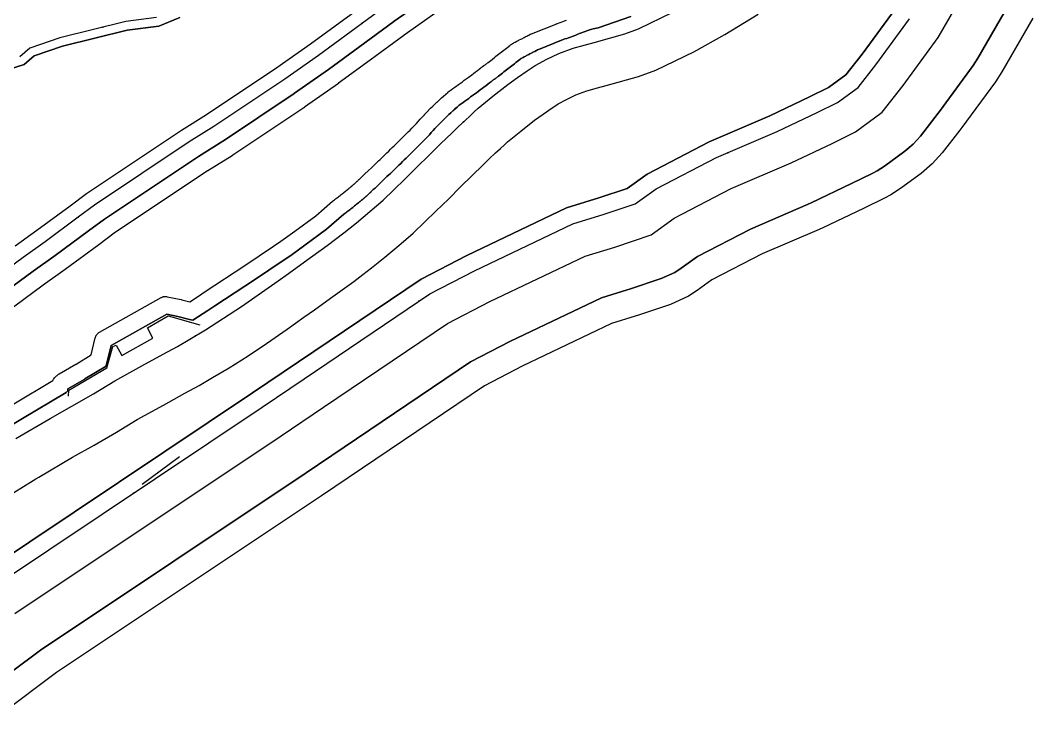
# Model space of a CAD drawing. Header units: inches. Extents: x 87989 to 118156, y 435697 to 451526.
# Drawn here: x 95718.6 to 96013, y 442011.4 to 442213.4 of the extents above; entities that cross this region are included whole.
import ezdxf

# ---------------------------------------------------------------- set-up
doc = ezdxf.new("R2010")
doc.units = ezdxf.units.IN
doc.header["$MEASUREMENT"] = 0
for name, color, linetype, true_color in [('As_waterkering_BWK', 7, 'Continuous', 0x7b8981), ('Beschermingszone_BWK', 7, 'Continuous', 0xcf890d), ('Grens_bebouwingsvrije_zone_BWK', 7, 'Continuous', 0x6789ae), ('Kernzone_BWK', 7, 'Continuous', 0xcb89af), ('Kunstwerken_BWK', 7, 'Continuous', 0xc78952), ('Referentiepunten_BWK', 7, 'Continuous', 0x178980)]:
    doc.layers.add(name, color=color, linetype=linetype, true_color=true_color)

msp = doc.modelspace()

# ---------------------------------------------------------------- linework, layer by layer
at = {"layer": 'As_waterkering_BWK'}
for points in [[(95824.3501, 442217.0972), (95805.3135, 442203.1318), (95795.5084, 442196.2215), (95774.8941, 442182.4378), (95767.6805, 442177.9661), (95740.1922, 442159.6), (95735.4557, 442156.0877), (95725.7988, 442148.947), (95719.4273, 442144.3867), (95702.361, 442131.8945)], [(95717.3502, 442091.6797), (95727.3095, 442097.5423), (95733.6209, 442101.0823), (95739.923, 442104.7374), (95746.126, 442108.4881), (95753.9653, 442112.8197), (95760.1785, 442116.2859), (95764.3194, 442118.5118), (95767.936, 442120.6172), (95772.5077, 442123.3502), (95777.7447, 442126.668), (95782.9001, 442130.1043), (95788.7778, 442134.1965), (95793.5533, 442137.5656), (95796.6097, 442139.7376), (95801.2574, 442143.0534), (95807.8726, 442147.8344), (95810.3177, 442149.6831), (95812.7337, 442151.5564), (95814.565, 442153.0065), (95816.3871, 442154.4769), (95820.2635, 442157.7202), (95824.0893, 442161.0517), (95827.2642, 442164.0754), (95830.4019, 442167.1029), (95833.9592, 442170.6), (95837.4911, 442174.1119), (95840.8132, 442177.4041), (95844.1656, 442180.6568), (95846.0535, 442182.455), (95847.9535, 442184.2453), (95849.3869, 442185.583), (95850.5777, 442186.686), (95851.7492, 442187.7636), (95855.9792, 442191.2821), (95860.3391, 442194.6591), (95863.1605, 442196.6993), (95866.0403, 442198.6753), (95867.2026, 442199.4439), (95868.344, 442200.1811), (95871.716, 442202.0482), (95875.2078, 442203.6621), (95879.3694, 442205.1986), (95882.9584, 442206.185), (95885.466, 442206.8869), (95894.4268, 442209.4142), (95898.3437, 442210.8135), (95908.4053, 442215.7029)], [(95711.2684, 442048.9612), (95788.9238, 442100.8196), (95801.1742, 442109.0862), (95837.7395, 442133.7603), (95850.7041, 442140.5072), (95879.2792, 442154.1333), (95888.4073, 442156.9114), (95897.4032, 442159.9541), (95903.4886, 442164.3198), (95921.0834, 442173.4479), (95938.6782, 442180.9886), (95950.3199, 442186.5448), (95956.2731, 442189.4552), (95962.2262, 442193.8209), (95967.3856, 442200.4355), (95977.1752, 442213.797)], [(95758.2463, 442214.1155), (95749.2586, 442212.9432), (95730.1404, 442208.2639), (95721.3557, 442205.1962), (95718.4673, 442202.7017)]]:
    msp.add_lwpolyline(points, dxfattribs=at)
at = {"layer": 'Beschermingszone_BWK'}
for points in [[(95707.9064, 442017.825), (95724.5169, 442030.1515), (95801.743, 442081.7234), (95849.519, 442113.9624), (95860.9659, 442119.9194), (95887.6239, 442132.6314), (95895.104, 442134.9079), (95895.7766, 442135.124), (95905.021, 442138.2539), (95908.9032, 442140.0356), (95910.81, 442141.2658), (95915.5501, 442144.6662), (95930.9227, 442152.6415), (95947.7384, 442159.8482), (95948.585, 442160.2315), (95960.3242, 442165.8349), (95966.3749, 442168.7924), (95967.7731, 442169.5367), (95969.8744, 442170.9079), (95975.8276, 442175.2736), (95978.2466, 442177.3179), (95980.3618, 442179.6751), (95985.5212, 442186.2897), (95985.9388, 442186.8421), (95995.7284, 442200.2036), (95997.1031, 442202.3131), (96006.0989, 442217.9235)], [(95896.1875, 442214.4063), (95886.6406, 442211.1641), (95885.1836, 442210.8164), (95884.1621, 442210.5703), (95883.9316, 442210.4805), (95883.4004, 442210.2734), (95882.8691, 442210.0664), (95882.3379, 442209.8633), (95881.8066, 442209.6602), (95881.2734, 442209.4609), (95880.7402, 442209.2617), (95880.207, 442209.0625), (95879.6738, 442208.8633), (95879.1387, 442208.6719), (95878.6035, 442208.4766), (95878.0684, 442208.2852), (95877.5313, 442208.0938), (95876.9941, 442207.9023), (95876.457, 442207.7148), (95869.1543, 442204.7891), (95869.0488, 442204.7344), (95868.7656, 442204.5938), (95868.4844, 442204.4492), (95868.2012, 442204.3047), (95867.9199, 442204.1602), (95867.6855, 442204.0391), (95867.4492, 442203.9219), (95867.2168, 442203.8008), (95866.9824, 442203.6797), (95866.748, 442203.5586), (95866.5137, 442203.4336), (95866.2813, 442203.3125), (95866.0488, 442203.1875), (95865.8145, 442203.0664), (95865.582, 442202.9414), (95865.3496, 442202.8164), (95865.1172, 442202.6914), (95864.8848, 442202.5664), (95864.6523, 442202.4414), (95864.4219, 442202.3164), (95864.1895, 442202.1914), (95864.0293, 442202.0586), (95863.8691, 442201.9414), (95863.4844, 442201.6367), (95863.0996, 442201.332), (95862.7129, 442201.0273), (95862.3262, 442200.7266), (95861.9395, 442200.4219), (95861.5527, 442200.1172), (95861.166, 442199.8164), (95860.7773, 442199.5156), (95860.3906, 442199.2148), (95860.0039, 442198.9141), (95859.6152, 442198.6133), (95859.2266, 442198.3125), (95858.8379, 442198.0117), (95858.4473, 442197.7148), (95858.0586, 442197.4141), (95857.668, 442197.1172), (95857.5449, 442197.0195), (95857.4219, 442196.9258), (95857.2988, 442196.832), (95857.1738, 442196.7383), (95857.0508, 442196.6445), (95856.9277, 442196.5508), (95856.8047, 442196.457), (95856.6797, 442196.3633), (95856.5566, 442196.2656), (95856.4336, 442196.1719), (95856.3086, 442196.0781), (95856.1855, 442195.9844), (95856.0605, 442195.8906), (95855.9375, 442195.7969), (95855.8145, 442195.7031), (95855.6895, 442195.6094), (95855.6328, 442195.5664), (95855.5762, 442195.5234), (95855.5176, 442195.4805), (95855.4414, 442195.4219), (95855.3652, 442195.3633), (95855.2891, 442195.3047), (95855.2129, 442195.2461), (95855.1563, 442195.2031), (95855.0977, 442195.1602), (95854.5313, 442194.7344), (95853.9844, 442194.3203), (95853.4355, 442193.9102), (95852.8867, 442193.5), (95852.3359, 442193.0898), (95851.7852, 442192.6797), (95851.2344, 442192.2695), (95850.6836, 442191.8633), (95850.1328, 442191.457), (95849.5781, 442191.0508), (95849.0254, 442190.6445), (95848.4707, 442190.2383), (95847.918, 442189.8359), (95847.3613, 442189.4336), (95846.8066, 442189.0313), (95846.25, 442188.6289), (95845.6309, 442188.1016), (95845.0215, 442187.5625), (95844.4141, 442187.0234), (95843.8145, 442186.4688), (95843.2168, 442185.918), (95842.6289, 442185.3555), (95842.043, 442184.7891), (95841.4648, 442184.2148), (95840.8887, 442183.6406), (95840.3242, 442183.0547), (95839.7598, 442182.4688), (95839.2051, 442181.8711), (95838.6523, 442181.2734), (95838.1113, 442180.6641), (95837.5684, 442180.0586), (95837.0391, 442179.4414), (95836.5234, 442178.9219), (95836.0059, 442178.4023), (95835.4863, 442177.8867), (95834.9688, 442177.3672), (95834.4492, 442176.8516), (95833.9297, 442176.3398), (95833.4082, 442175.8203), (95832.8867, 442175.3086), (95832.3652, 442174.793), (95831.8438, 442174.2813), (95831.3203, 442173.7656), (95830.7988, 442173.2539), (95830.2754, 442172.7422), (95829.75, 442172.2305), (95829.2266, 442171.7188), (95828.6992, 442171.2109), (95828.207, 442170.7305), (95827.7148, 442170.2539), (95827.2207, 442169.7773), (95826.7266, 442169.3008), (95826.2324, 442168.8242), (95825.7363, 442168.3477), (95825.2422, 442167.8711), (95824.7461, 442167.3984), (95824.252, 442166.9219), (95823.7539, 442166.4453), (95823.2578, 442165.9727), (95822.7617, 442165.5), (95822.2637, 442165.0273), (95821.7656, 442164.5547), (95821.2676, 442164.082), (95820.7676, 442163.6094), (95820.6816, 442163.5273), (95820.5957, 442163.4453), (95820.5078, 442163.3633), (95820.4219, 442163.2812), (95820.3359, 442163.1992), (95820.248, 442163.1172), (95820.1602, 442163.0352), (95820.0742, 442162.9531), (95819.9883, 442162.8711), (95819.9004, 442162.7891), (95819.8145, 442162.7109), (95819.7266, 442162.6289), (95819.6406, 442162.5469), (95819.5547, 442162.4648), (95819.4668, 442162.3828), (95819.3809, 442162.3008), (95819.3125, 442162.2422), (95819.2441, 442162.1875), (95819.1777, 442162.1289), (95819.1113, 442162.0703), (95819.0449, 442162.0156), (95818.9766, 442161.957), (95818.9102, 442161.8984), (95818.8438, 442161.8438), (95818.7754, 442161.7852), (95818.709, 442161.7266), (95818.6426, 442161.6719), (95818.5762, 442161.6133), (95818.5098, 442161.5547), (95818.4434, 442161.4961), (95818.377, 442161.4375), (95818.3105, 442161.3789), (95818.2441, 442161.3242), (95818.1777, 442161.2695), (95818.1113, 442161.2148), (95818.0449, 442161.1562), (95817.9785, 442161.1016), (95817.9102, 442161.0469), (95817.8457, 442160.9922), (95817.7773, 442160.9375), (95817.7109, 442160.8828), (95817.6445, 442160.8242), (95817.5781, 442160.7695), (95817.5117, 442160.7148), (95817.4434, 442160.6602), (95817.377, 442160.6055), (95817.3105, 442160.5508), (95817.2422, 442160.4961), (95816.9648, 442160.2695), (95816.6855, 442160.0391), (95816.4063, 442159.8164), (95816.125, 442159.5898), (95815.8438, 442159.3633), (95815.5625, 442159.1406), (95815.2793, 442158.918), (95814.9961, 442158.6953), (95814.7129, 442158.4766), (95814.4297, 442158.2539), (95814.1445, 442158.0352), (95813.8574, 442157.8164), (95813.5723, 442157.5977), (95813.2852, 442157.3828), (95812.998, 442157.1641), (95812.7109, 442156.9492), (95807.6602, 442152.5586), (95801.3516, 442147.957), (95797.2695, 442144.9805), (95795.0293, 442143.4648), (95786.6992, 442137.8203), (95775.1406, 442130.2891), (95773.1406, 442128.9727), (95768.7656, 442126.0938), (95767.7813, 442126.3516), (95764.3789, 442127.2305), (95761.1973, 442127.875), (95745.0352, 442118.7813), (95743.5996, 442112.8008), (95743.5391, 442112.7656), (95737.4141, 442109.0625), (95737.3359, 442109.0156), (95732.3887, 442106.1484), (95732.3887, 442105.5273), (95732.0723, 442105.2109), (95731.9922, 442105.1328), (95719.293, 442097.5273), (95704.6738, 442088.793)], [(96013.0304, 442213.9291), (96004.0345, 442198.3187), (96002.1816, 442195.4754), (95992.392, 442182.1139), (95991.8292, 442181.3695), (95986.6698, 442174.7549), (95983.8189, 442171.5777), (95980.5585, 442168.8223), (95974.6054, 442164.4567), (95971.7731, 442162.6085), (95969.8886, 442161.6053), (95963.804, 442158.6314), (95952.0309, 442153.0116), (95950.8897, 442152.4951), (95934.3451, 442145.4045), (95919.7454, 442137.8302), (95915.4733, 442134.7655), (95912.9032, 442133.1074), (95907.6707, 442130.706), (95898.3398, 442127.5457), (95897.4333, 442127.2545), (95890.5264, 442125.1524), (95864.5352, 442112.7585), (95853.6162, 442107.0762), (95806.2018, 442075.0813), (95729.1251, 442023.609), (95712.6269, 442011.3664)], [(95716.7246, 442101.8164), (95728.0352, 442108.5898), (95728.123, 442108.75), (95728.1465, 442108.7891), (95728.2324, 442108.9297), (95728.334, 442109.0703), (95728.5723, 442109.375), (95728.6641, 442109.4883), (95728.7754, 442109.6094), (95728.8379, 442109.668), (95729.1133, 442109.9258), (95729.1719, 442109.9766), (95729.2988, 442110.082), (95729.4219, 442110.1719), (95729.7402, 442110.3867), (95729.8809, 442110.4727), (95734.8066, 442113.332), (95734.8457, 442113.3516), (95739.2266, 442116.0039), (95740.4297, 442121.0078), (95740.4453, 442121.0703), (95740.4922, 442121.2266), (95740.5508, 442121.3789), (95740.6172, 442121.5273), (95740.6953, 442121.6719), (95740.7813, 442121.8125), (95740.877, 442121.9453), (95740.9805, 442122.0703), (95741.0918, 442122.1914), (95741.2109, 442122.3047), (95741.3379, 442122.4063), (95741.4707, 442122.5039), (95741.6211, 442122.5938), (95759.5566, 442132.6914), (95759.6777, 442132.7539), (95759.8262, 442132.8203), (95759.9785, 442132.8789), (95760.1367, 442132.9258), (95760.2949, 442132.9648), (95760.457, 442132.9883), (95760.6191, 442133.0039), (95760.7832, 442133.0117), (95760.9473, 442133.0039), (95761.1094, 442132.9883), (95761.2754, 442132.9609), (95765.4395, 442132.1172), (95765.5664, 442132.0859), (95767.8691, 442131.4922), (95770.3926, 442133.1523), (95772.4004, 442134.4727), (95783.9336, 442141.9844), (95792.2266, 442147.6016), (95794.377, 442149.0586), (95794.4121, 442149.082), (95798.4043, 442151.9961), (95804.541, 442156.4727), (95809.4297, 442160.7227), (95809.5, 442160.7813), (95809.6445, 442160.8984), (95809.6934, 442160.9375), (95809.7188, 442160.957), (95809.9941, 442161.1641), (95810.2734, 442161.3711), (95810.5488, 442161.582), (95810.8242, 442161.7891), (95811.1016, 442162.0039), (95811.3711, 442162.2109), (95811.6426, 442162.4219), (95811.9141, 442162.6328), (95812.1855, 442162.8477), (95812.7305, 442163.2773), (95813.2695, 442163.7109), (95813.5371, 442163.9258), (95813.8047, 442164.1445), (95814.0723, 442164.3594), (95814.3398, 442164.582), (95814.3926, 442164.625), (95814.457, 442164.6797), (95814.5215, 442164.7305), (95814.5879, 442164.7891), (95814.6582, 442164.8438), (95814.7246, 442164.8984), (95814.7754, 442164.9414), (95814.8281, 442164.9883), (95814.8516, 442165.0078), (95814.9063, 442165.0508), (95814.9609, 442165.0977), (95814.9863, 442165.1172), (95815.0332, 442165.1563), (95815.0742, 442165.1914), (95815.1543, 442165.2617), (95815.2207, 442165.3203), (95815.373, 442165.4531), (95815.4395, 442165.5078), (95815.5195, 442165.5781), (95815.5859, 442165.6367), (95815.6543, 442165.6953), (95815.7207, 442165.75), (95815.7871, 442165.8086), (95815.8711, 442165.8789), (95816.0195, 442166.0039), (95816.0488, 442166.0313), (95816.1348, 442166.1133), (95816.2129, 442166.1836), (95816.2871, 442166.2539), (95816.4824, 442166.4414), (95816.5703, 442166.5195), (95816.6348, 442166.582), (95816.7207, 442166.6641), (95816.8965, 442166.8281), (95816.9922, 442166.9219), (95817.0898, 442167.0117), (95817.1543, 442167.0742), (95817.2402, 442167.1563), (95817.3359, 442167.2461), (95817.8301, 442167.7109), (95818.3242, 442168.1797), (95818.8184, 442168.6484), (95819.8066, 442169.5898), (95820.793, 442170.5313), (95821.2852, 442171.0078), (95821.7793, 442171.4805), (95822.2734, 442171.9531), (95822.7637, 442172.4258), (95823.2539, 442172.8984), (95823.748, 442173.375), (95824.2363, 442173.8477), (95824.7266, 442174.3203), (95825.2168, 442174.7969), (95825.7402, 442175.3047), (95826.2617, 442175.8125), (95826.7832, 442176.3203), (95827.2988, 442176.8242), (95828.3418, 442177.8477), (95828.8574, 442178.3555), (95829.8926, 442179.375), (95830.4082, 442179.8906), (95830.9277, 442180.4023), (95831.4414, 442180.9141), (95831.9551, 442181.4258), (95832.4707, 442181.9414), (95832.9863, 442182.4531), (95833.3652, 442182.8359), (95833.7891, 442183.3281), (95833.8145, 442183.3594), (95834.3789, 442183.9922), (95834.9336, 442184.6172), (95834.9668, 442184.6523), (95835.5391, 442185.2695), (95836.1094, 442185.8867), (95836.1406, 442185.918), (95836.7227, 442186.5234), (95837.3066, 442187.1289), (95837.3379, 442187.1602), (95837.9336, 442187.7539), (95838.5293, 442188.3477), (95838.5586, 442188.375), (95839.166, 442188.9609), (95839.7754, 442189.5469), (95839.8086, 442189.5742), (95840.4258, 442190.1445), (95841.043, 442190.7148), (95841.0762, 442190.7461), (95841.7031, 442191.3008), (95842.3379, 442191.8633), (95842.3672, 442191.8906), (95843.0039, 442192.4336), (95843.084, 442192.5), (95843.2539, 442192.6328), (95843.3262, 442192.6836), (95843.877, 442193.082), (95844.4277, 442193.4844), (95844.9766, 442193.8789), (95846.0723, 442194.6797), (95846.6211, 442195.082), (95847.168, 442195.4844), (95847.7109, 442195.8828), (95848.2617, 442196.2891), (95848.8047, 442196.6914), (95849.8965, 442197.5078), (95850.4395, 442197.9102), (95850.9805, 442198.3203), (95851.5215, 442198.7227), (95852.0879, 442199.1523), (95852.1699, 442199.2148), (95852.2773, 442199.2969), (95852.3516, 442199.3516), (95852.4082, 442199.3984), (95852.498, 442199.4648), (95852.5801, 442199.5273), (95852.6621, 442199.5898), (95852.8047, 442199.6953), (95852.9199, 442199.7852), (95853.0332, 442199.8711), (95853.4121, 442200.1563), (95853.5195, 442200.2383), (95853.6406, 442200.332), (95853.7754, 442200.4336), (95853.8984, 442200.5273), (95854.0137, 442200.6133), (95854.1348, 442200.7109), (95854.2773, 442200.8164), (95854.3945, 442200.9063), (95854.498, 442200.9844), (95854.623, 442201.082), (95855.0137, 442201.3789), (95855.4004, 442201.6797), (95855.7891, 442201.9766), (95856.5586, 442202.5703), (95856.9414, 442202.8672), (95857.3242, 442203.1641), (95857.707, 442203.4609), (95858.0918, 442203.7617), (95858.4746, 442204.0586), (95859.2422, 442204.6602), (95860.0078, 442205.2617), (95860.3867, 442205.5586), (95860.7656, 442205.8594), (95860.791, 442205.8789), (95860.8457, 442205.9219), (95860.8887, 442205.9531), (95860.9531, 442206), (95861.0195, 442206.0586), (95861.0918, 442206.1133), (95861.207, 442206.1992), (95861.5645, 442206.4414), (95861.7129, 442206.5313), (95861.7559, 442206.5586), (95862.0293, 442206.707), (95862.2734, 442206.8398), (95862.5059, 442206.9648), (95862.9883, 442207.2266), (95863.2285, 442207.3555), (95863.4727, 442207.4844), (95863.7168, 442207.6133), (95864.1914, 442207.8633), (95864.4434, 442207.9961), (95865.1582, 442208.3633), (95865.4121, 442208.4922), (95865.6465, 442208.6133), (95865.9219, 442208.7539), (95866.2168, 442208.9063), (95866.5137, 442209.0547), (95866.9199, 442209.2617), (95867.0078, 442209.3008), (95867.1973, 442209.3867), (95867.2813, 442209.4219), (95874.5957, 442212.3555), (95874.6504, 442212.3789), (95874.7578, 442212.418), (95874.8105, 442212.4375), (95875.3418, 442212.6211), (95875.8594, 442212.8047), (95876.3867, 442212.9922), (95876.9082, 442213.1797), (95877.4297, 442213.3711)]]:
    msp.add_lwpolyline(points, dxfattribs=at)
for points in [[(95705.3145, 442127.8594, 0), (95722.3594, 442140.3359, 0), (95728.7402, 442144.9023, 0), (95738.4316, 442152.0703, 0), (95743.0723, 442155.5117, 0), (95770.3867, 442173.7617, 0), (95777.5293, 442178.1875, 0), (95777.6738, 442178.2813, 0), (95798.2871, 442192.0664, 0), (95798.3887, 442192.1328, 0), (95808.2324, 442199.0742, 0), (95817.3516, 442205.7617, 0), (95827.2285, 442213.0078, 0), (95827.3086, 442213.0664, 0), (95838.2715, 442220.7852, 0)], [(95841.1191, 442216.6758, 0), (95830.207, 442208.9922, 0), (95830.168, 442208.9648, 0), (95820.3086, 442201.7305, 0), (95811.1699, 442195.0273, 0), (95811.1328, 442195, 0), (95801.2559, 442188.0391, 0), (95801.2305, 442188.0195, 0), (95801.0918, 442187.9258, 0), (95780.4336, 442174.1133, 0), (95780.3984, 442174.0898, 0), (95780.2188, 442173.9727, 0), (95780.1816, 442173.9492, 0), (95773.1113, 442169.5664, 0), (95773.0742, 442169.543, 0), (95745.9531, 442151.4219, 0), (95741.4063, 442148.0508, 0), (95731.6973, 442140.8711, 0), (95731.666, 442140.8477, 0), (95725.291, 442136.2852, 0), (95708.2676, 442123.8242, 0)]]:
    msp.add_polyline3d(points, dxfattribs=at)
at = {"layer": 'Grens_bebouwingsvrije_zone_BWK'}
for points in [[(95717.0286, 442040.7831), (95794.4974, 442092.5169), (95806.7678, 442100.7969), (95842.861, 442125.1525), (95855.1658, 442131.556), (95882.9073, 442144.7846), (95891.4659, 442147.3894), (95902.0202, 442150.9593), (95908.7327, 442155.7748), (95925.3614, 442164.4017), (95942.8032, 442171.8767), (95954.6697, 442177.5403), (95961.467, 442180.8634), (95969.2583, 442186.577), (95975.3632, 442194.4039), (95985.5658, 442208.329), (95994.9542, 442224.6206)], [(95822.0155, 442220.3454), (95802.9782, 442206.3794), (95793.2442, 442199.5194), (95772.728, 442185.8013), (95765.5151, 442181.3299), (95737.8884, 442162.8715), (95733.0753, 442159.3023), (95723.4455, 442152.1817), (95717.0819, 442147.627)], [(95716.7672, 442076.005), (95722.3514, 442079.5137), (95723.1532, 442080.0001), (95723.9963, 442080.5069), (95733.7873, 442086.2704), (95740.062, 442089.7898), (95746.5479, 442093.5515), (95752.6353, 442097.2323), (95760.2757, 442101.454), (95766.4231, 442104.8835), (95770.669, 442107.1658), (95774.5417, 442109.4204), (95779.3226, 442112.2784), (95784.8293, 442115.767), (95790.22, 442119.3601), (95796.239, 442123.5507), (95801.0657, 442126.9559), (95804.15, 442129.1478), (95808.84, 442132.4937), (95815.601, 442137.3802), (95818.2211, 442139.3611), (95820.752, 442141.3235), (95822.6823, 442142.8521), (95824.6407, 442144.4325), (95828.704, 442147.832), (95832.845, 442151.4381), (95836.2603, 442154.6908), (95839.4722, 442157.7898), (95843.0992, 442161.3555), (95846.6495, 442164.8857), (95849.9151, 442168.1218), (95853.1752, 442171.2849), (95854.9942, 442173.0175), (95856.846, 442174.7624), (95858.2389, 442176.0623), (95859.3953, 442177.1336), (95860.3116, 442177.9764), (95864.1186, 442181.143), (95868.1303, 442184.2503), (95870.6481, 442186.0709), (95873.3038, 442187.8932), (95874.3147, 442188.5617), (95875.0268, 442189.0216), (95877.5994, 442190.4461), (95880.194, 442191.6453), (95883.3507, 442192.8107), (95886.4332, 442193.658), (95888.9824, 442194.3716), (95898.3826, 442197.0227), (95903.3865, 442198.8104), (95914.4269, 442204.1754), (95923.4417, 442209.2229), (95933.2135, 442215.1568)]]:
    msp.add_lwpolyline(points, dxfattribs=at)
at = {"layer": 'Kernzone_BWK'}
for points in [[(95838.2695, 442220.7852), (95827.3086, 442213.0664), (95827.2305, 442213.0078), (95817.3516, 442205.7617), (95808.2344, 442199.0742), (95798.3906, 442192.1328), (95798.2891, 442192.0664), (95777.6719, 442178.2813), (95777.5273, 442178.1875), (95770.3867, 442173.7617), (95743.0742, 442155.5117), (95738.4297, 442152.0703), (95728.7422, 442144.9023), (95722.3594, 442140.3359), (95705.3125, 442127.8594)], [(96006.0977, 442217.9219), (95997.1016, 442202.3125), (95995.7266, 442200.2031), (95985.9375, 442186.8438), (95985.5195, 442186.2891), (95980.3633, 442179.6758), (95978.2461, 442177.3164), (95975.8281, 442175.2734), (95969.875, 442170.9063), (95967.7734, 442169.5352), (95966.375, 442168.793), (95960.3242, 442165.8359), (95948.5859, 442160.2305), (95947.7383, 442159.8477), (95930.9219, 442152.6406), (95915.5508, 442144.668), (95910.8086, 442141.2656), (95908.9023, 442140.0352), (95905.0195, 442138.2539), (95895.7773, 442135.125), (95895.1055, 442134.9063), (95887.625, 442132.6328), (95860.9648, 442119.918), (95849.5195, 442113.9609), (95801.7422, 442081.7227), (95724.5156, 442030.1523), (95707.9063, 442017.8242)], [(95972.9797, 442216.531), (95963.3972, 442203.4518), (95958.71, 442197.4429), (95953.676, 442193.7509), (95948.1453, 442191.0473), (95936.6156, 442185.5449), (95918.944, 442177.9711), (95900.8669, 442168.5925), (95895.0944, 442164.4514), (95886.8777, 442161.672), (95877.4649, 442158.8073), (95848.4732, 442144.9826), (95835.1782, 442138.0639), (95786.1372, 442104.9714), (95708.3878, 442053.05)], [(95708.3878, 442053.05), (95786.1372, 442104.9714), (95835.1782, 442138.0639), (95848.4732, 442144.9826), (95877.4649, 442158.8073), (95886.8777, 442161.672), (95895.0944, 442164.4514), (95900.8669, 442168.5925), (95918.944, 442177.9711), (95936.6156, 442185.5449), (95948.1453, 442191.0473), (95953.676, 442193.7509), (95958.71, 442197.4429), (95963.3972, 442203.4518), (95972.9797, 442216.531)], [(95704.6719, 442088.793), (95719.293, 442097.5273), (95731.9922, 442105.1328), (95732.0703, 442105.2109), (95732.3906, 442105.5273), (95732.3906, 442106.1484), (95737.3359, 442109.0156), (95737.4141, 442109.0625), (95743.5391, 442112.7656), (95743.6016, 442112.8008), (95745.0352, 442118.7813), (95761.1992, 442127.875), (95764.3789, 442127.2305), (95767.7813, 442126.3516), (95768.7656, 442126.0938), (95773.1406, 442128.9727), (95775.1406, 442130.2891), (95786.6992, 442137.8203), (95795.0313, 442143.4648), (95797.2695, 442144.9805), (95801.3516, 442147.957), (95807.6602, 442152.5586), (95812.7109, 442156.9492), (95812.9961, 442157.1641), (95813.2852, 442157.3828), (95813.5742, 442157.5977), (95813.8594, 442157.8164), (95814.1445, 442158.0352), (95814.4297, 442158.2539), (95814.7148, 442158.4766), (95814.9961, 442158.6953), (95815.2813, 442158.918), (95815.5625, 442159.1406), (95815.8438, 442159.3633), (95816.125, 442159.5898), (95816.4063, 442159.8164), (95816.6836, 442160.0391), (95816.9648, 442160.2695), (95817.2422, 442160.4961), (95817.3086, 442160.5508), (95817.3789, 442160.6055), (95817.4453, 442160.6602), (95817.5117, 442160.7148), (95817.5781, 442160.7695), (95817.6445, 442160.8242), (95817.7109, 442160.8828), (95817.7773, 442160.9375), (95817.8438, 442160.9922), (95817.9102, 442161.0469), (95817.9766, 442161.1016), (95818.043, 442161.1562), (95818.1094, 442161.2148), (95818.1758, 442161.2695), (95818.2422, 442161.3242), (95818.3086, 442161.3789), (95818.375, 442161.4375), (95818.4414, 442161.4961), (95818.5078, 442161.5547), (95818.5742, 442161.6133), (95818.6445, 442161.6719), (95818.7109, 442161.7266), (95818.7773, 442161.7852), (95818.8438, 442161.8438), (95818.9102, 442161.8984), (95818.9766, 442161.957), (95819.043, 442162.0156), (95819.1094, 442162.0703), (95819.1797, 442162.1289), (95819.2461, 442162.1875), (95819.3125, 442162.2422), (95819.3789, 442162.3008), (95819.4688, 442162.3828), (95819.5547, 442162.4648), (95819.6406, 442162.5469), (95819.7266, 442162.6289), (95819.8125, 442162.7109), (95819.9023, 442162.7891), (95819.9883, 442162.8711), (95820.0742, 442162.9531), (95820.1602, 442163.0352), (95820.2461, 442163.1172), (95820.3359, 442163.1992), (95820.4219, 442163.2812), (95820.5078, 442163.3633), (95820.5938, 442163.4453), (95820.6797, 442163.5273), (95820.7695, 442163.6094), (95821.2656, 442164.082), (95821.7656, 442164.5547), (95822.2617, 442165.0273), (95822.7617, 442165.5), (95823.2578, 442165.9727), (95823.7539, 442166.4453), (95824.25, 442166.9219), (95824.7461, 442167.3984), (95825.2422, 442167.8711), (95825.7383, 442168.3477), (95826.2305, 442168.8242), (95826.7266, 442169.3008), (95827.2227, 442169.7773), (95827.7148, 442170.2539), (95828.207, 442170.7305), (95828.6992, 442171.2109), (95829.2266, 442171.7188), (95829.75, 442172.2305), (95830.2734, 442172.7422), (95830.7969, 442173.2539), (95831.3203, 442173.7656), (95831.8438, 442174.2813), (95832.3672, 442174.793), (95832.8867, 442175.3086), (95833.4102, 442175.8203), (95833.9297, 442176.3398), (95834.4492, 442176.8516), (95834.9688, 442177.3672), (95835.4883, 442177.8867), (95836.0039, 442178.4023), (95836.5234, 442178.9219), (95837.0391, 442179.4414), (95837.5703, 442180.0586), (95838.1094, 442180.6641), (95838.6523, 442181.2734), (95839.2031, 442181.8711), (95839.7578, 442182.4688), (95840.3242, 442183.0547), (95840.8906, 442183.6406), (95841.4648, 442184.2148), (95842.043, 442184.7891), (95842.6289, 442185.3555), (95843.2188, 442185.918), (95843.8164, 442186.4688), (95844.4141, 442187.0234), (95845.0234, 442187.5625), (95845.6328, 442188.1016), (95846.25, 442188.6289), (95846.8047, 442189.0313), (95847.3633, 442189.4336), (95847.918, 442189.8359), (95848.4727, 442190.2383), (95849.0234, 442190.6445), (95849.5781, 442191.0508), (95850.1328, 442191.457), (95850.6836, 442191.8633), (95851.2344, 442192.2695), (95851.7852, 442192.6797), (95852.3359, 442193.0898), (95852.8867, 442193.5), (95853.4336, 442193.9102), (95853.9844, 442194.3203), (95854.5313, 442194.7344), (95855.0977, 442195.1602), (95855.1563, 442195.2031), (95855.2148, 442195.2461), (95855.2891, 442195.3047), (95855.3672, 442195.3633), (95855.4414, 442195.4219), (95855.5195, 442195.4805), (95855.5742, 442195.5234), (95855.6328, 442195.5664), (95855.6914, 442195.6094), (95855.8125, 442195.7031), (95855.9375, 442195.7969), (95856.0625, 442195.8906), (95856.1836, 442195.9844), (95856.3086, 442196.0781), (95856.4336, 442196.1719), (95856.5586, 442196.2656), (95856.6797, 442196.3633), (95856.8047, 442196.457), (95856.9258, 442196.5508), (95857.0508, 442196.6445), (95857.1758, 442196.7383), (95857.2969, 442196.832), (95857.4219, 442196.9258), (95857.5469, 442197.0195), (95857.668, 442197.1172), (95858.0586, 442197.4141), (95858.4453, 442197.7148), (95858.8359, 442198.0117), (95859.2266, 442198.3125), (95859.6133, 442198.6133), (95860.0039, 442198.9141), (95860.3906, 442199.2148), (95860.7773, 442199.5156), (95861.1641, 442199.8164), (95861.5547, 442200.1172), (95861.9414, 442200.4219), (95862.3281, 442200.7266), (95862.7148, 442201.0273), (95863.0977, 442201.332), (95863.4844, 442201.6367), (95863.8711, 442201.9414), (95864.0313, 442202.0586), (95864.1914, 442202.1914), (95864.4219, 442202.3164), (95864.6523, 442202.4414), (95864.8867, 442202.5664), (95865.1172, 442202.6914), (95865.3477, 442202.8164), (95865.582, 442202.9414), (95865.8125, 442203.0664), (95866.0469, 442203.1875), (95866.2813, 442203.3125), (95866.5156, 442203.4336), (95866.7461, 442203.5586), (95866.9805, 442203.6797), (95867.2148, 442203.8008), (95867.4492, 442203.9219), (95867.6836, 442204.0391), (95867.9219, 442204.1602), (95868.2031, 442204.3047), (95868.4844, 442204.4492), (95868.7656, 442204.5938), (95869.0508, 442204.7344), (95869.1563, 442204.7891), (95876.457, 442207.7148), (95876.9961, 442207.9023), (95877.5313, 442208.0938), (95878.0664, 442208.2852), (95878.6055, 442208.4766), (95879.1406, 442208.6719), (95879.6758, 442208.8633), (95880.207, 442209.0625), (95880.7422, 442209.2617), (95881.2734, 442209.4609), (95881.8086, 442209.6602), (95882.3398, 442209.8633), (95882.8711, 442210.0664), (95883.3984, 442210.2734), (95883.9297, 442210.4805), (95884.1602, 442210.5703), (95885.1836, 442210.8164), (95886.6406, 442211.1641), (95896.1875, 442214.4063)], [(95707.8628, 442196.7044), (95719.713, 442200.475), (95722.6295, 442202.9927), (95730.851, 442205.8642), (95749.7193, 442210.4819), (95758.8818, 442211.6778), (95764.9623, 442214.1093)], [(95764.9623, 442214.1093), (95758.8818, 442211.6778), (95749.7193, 442210.4819), (95730.851, 442205.8642), (95722.6295, 442202.9927), (95719.713, 442200.475), (95707.8628, 442196.7044)]]:
    msp.add_lwpolyline(points, dxfattribs=at)
at = {"layer": 'Kunstwerken_BWK'}
msp.add_line((95754.0631, 442078.4386), (95764.8627, 442086.469), dxfattribs=at)
msp.add_lwpolyline([(95732.678, 442104.027), (95732.759, 442105.776), (95743.821, 442112.242), (95745.529, 442118.464), (95746.464, 442118.83), (95748.131, 442115.82), (95757.16, 442120.904), (95755.574, 442123.873), (95761.633, 442127.37), (95770.783, 442124.727)], dxfattribs=at)
at = {"layer": 'Referentiepunten_BWK'}
for p in [(95742.6199, 442211.3183), (95818.0564, 442212.4801), (95847.5071, 442183.8247), (95924.3275, 442174.8382), (95735.4885, 442156.1121), (95834.5492, 442131.6075), (95769.6028, 442121.6136), (95751.5357, 442075.8518)]:
    msp.add_point(p, dxfattribs=at)

doc.saveas('drawing.dxf')
